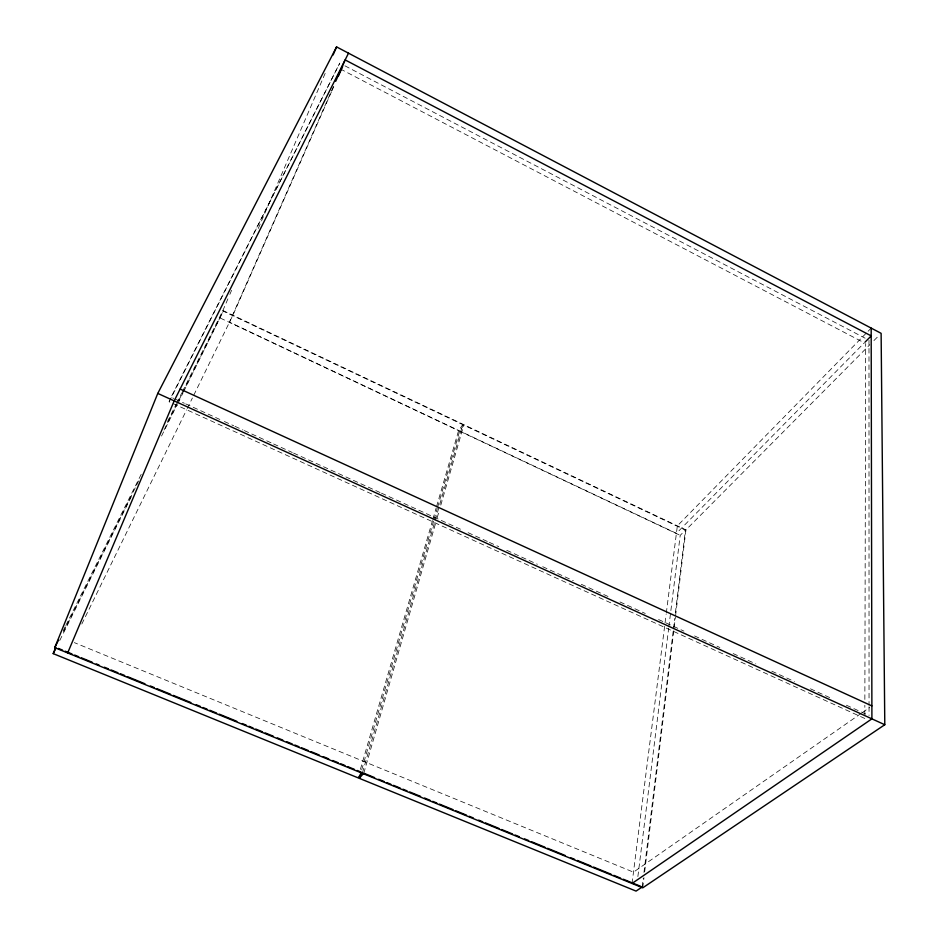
<?xml version="1.0" encoding="UTF-8"?>
<svg xmlns="http://www.w3.org/2000/svg" width="938" height="938" viewBox="0 0 938 938"><rect width="100%" height="100%" fill="white"/><g stroke="black" fill="none" stroke-linecap="round" stroke-linejoin="round"><path stroke-width="0.7" stroke-dasharray="4.69 3.52" d="M864.824 715.542L864.848 705.294M864.859 699.431L865.68 343.566M642.225 886.949L643.269 878.249M643.972 872.446L673.296 630.207M673.472 628.753L674.703 618.599M675.407 612.795L685.42 530.111L463.794 425.113L459.597 431.14L437.659 507.036M642.741 887.829L643.972 877.64M644.664 871.824L675.407 617.216M675.583 615.762L685.936 529.923L869.819 344.715M637.875 876.584L668.677 628.296M668.853 626.842L680.202 535.364L685.42 530.111M632.048 883.455L666.121 614.531M666.308 613.077L677.353 525.866L867.075 332.298M361.693 769.887L433.602 521.094M434.013 519.687L437.26 508.443M362.49 772.666L462.762 424.621L223.267 311.146L163.951 430.19M363.792 773.193L435.572 523.357M437.178 517.741L439.195 510.729M440.813 505.113L463.794 425.113M360.403 769.359L432.512 520.602M432.91 519.195L436.17 507.95M436.58 506.543L458.576 430.659L462.762 424.621M864.813 718.473L169.145 401.781L170.587 398.345M182.488 391.521L222.892 310.501L229.271 295.704M229.857 294.356L231.592 290.323M258.278 228.462L325.556 72.449M183.731 391.463L223.267 311.146M333.342 86.683L229.493 322.168L676.415 533.335L864.015 343.167M331.407 91.947L232.894 315.238L193.029 396.704M332.005 90.611L333.764 86.601M81.817 624.028L186.603 409.847M187.248 408.534L192.384 398.017M63.209 630.664L65.168 626.748M65.824 625.435L142.072 472.541M167.492 421.572L175.969 404.595M176.625 403.281L181.831 392.823M63.585 631.637L135.928 486.435M136.585 485.134L139.832 478.591M59.739 640.513L132.176 495.018M161.535 436.041L177.2 404.571M177.857 403.27L183.074 392.776M169.145 401.781L339.767 63.116L171.056 397.196L173.729 398.416M868.107 331.243L871.179 328.112M873.923 340.576L879.058 335.405M861.107 713.431L633.478 872.152L74.337 642.624M862.303 712.599L869.491 707.58M175.054 399.025L184.376 403.27M185.712 403.879L223.01 420.892M224.346 421.502L233.668 425.746M235.004 426.356L242.989 430.003M244.326 430.612L272.301 443.369M273.626 443.979L292.281 452.479M293.606 453.089L380.195 492.579M381.52 493.189L462.774 530.251M468.109 532.678L488.088 541.789M489.413 542.399L498.746 546.655M506.731 550.301L537.368 564.266M542.703 566.704L573.341 580.669M581.326 584.315L609.301 597.072M619.959 601.938L645.262 613.475M658.582 619.549L683.896 631.098M694.554 635.952L719.856 647.501M733.176 653.575L755.829 663.905M771.81 671.198L794.451 681.527M810.444 688.809L830.423 697.931M846.404 705.212L866.384 714.334M220.278 318.064L458.576 430.659M459.597 431.14L680.202 535.364M222.892 310.501L685.936 529.923M340.377 68.978L864.379 342.886M344.95 65.836L865.094 338.184M868.987 340.224L869.045 705.317M869.045 706.783L869.045 715.542"/><path stroke-width="1.41" d="M642.225 886.949L636.07 891.1L359.254 778.317L360.884 772.689M54.744 647.654L157.783 393.409L336.578 46.9L881.122 333.33L884.792 724.722L642.741 887.829L54.744 647.654L58.648 639.81M362.49 772.666L357.964 777.79L53.208 653.622L55.764 647.337M67.665 652.93L174.187 400.878L348.514 53.185M333.096 54.967L336.578 46.9M335.698 81.325L345.137 59.915L871.203 335.898L865.047 342.136M338.489 75.908L342.616 66.551M53.208 653.622L55.823 648.381M359.254 778.317L363.792 773.193L374.602 777.614M632.048 883.455L871.906 718.848L871.179 328.112M58.461 648.439L62.518 650.104M65.226 651.207L71.98 653.962M74.677 655.064L78.733 656.729M81.43 657.831L92.241 662.251M96.297 663.905L99.006 665.007M104.411 667.211L108.456 668.876M111.165 669.978L117.918 672.734M120.627 673.836L124.672 675.501M127.38 676.603L144.944 683.779M150.35 685.983L154.407 687.636M157.103 688.75L170.61 694.261M173.319 695.375L190.883 702.55M196.288 704.755L200.345 706.408M203.042 707.51L207.099 709.175M209.807 710.277L216.561 713.032M219.258 714.146L236.822 721.322M242.227 723.526L246.284 725.18M248.992 726.282L253.037 727.947M255.746 729.049L262.499 731.804M265.196 732.906L273.31 736.224M277.367 737.878L282.772 740.094M286.817 741.747L292.222 743.951M294.931 745.053L298.976 746.718M301.684 747.821L308.438 750.576M311.146 751.678L319.248 754.996M323.305 756.649L328.71 758.854M332.767 760.519L338.172 762.723M340.869 763.825L344.926 765.478M347.623 766.592L354.376 769.348M357.085 770.45L361.142 772.103M378.659 779.267L384.064 781.471M386.773 782.585L390.829 784.238M393.526 785.341L400.28 788.108M402.988 789.21L407.045 790.863M409.742 791.965L420.564 796.385M424.609 798.039L430.014 800.255M432.723 801.357L436.78 803.01M439.476 804.112L452.995 809.635M455.704 810.749L466.514 815.157M469.211 816.271L473.268 817.924M478.673 820.129L482.73 821.794M485.438 822.896L498.957 828.418M501.654 829.52L512.465 833.941M515.173 835.043L519.23 836.696M524.635 838.912L528.692 840.565M531.389 841.667L544.908 847.19M547.604 848.292L565.18 855.479M570.585 857.684L574.642 859.337M577.339 860.439L590.858 865.962M593.566 867.075L611.13 874.251M613.839 875.353L620.593 878.12M623.301 879.223L640.865 886.398M157.783 393.409L884.792 724.722M180.119 389.047L871.883 705.915"/></g></svg>
